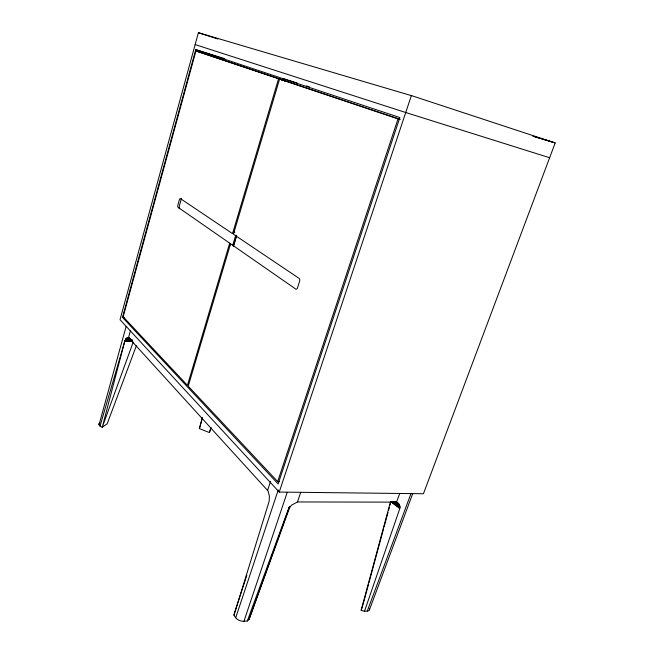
<?xml version="1.0" encoding="UTF-8"?>
<svg xmlns="http://www.w3.org/2000/svg" width="654" height="654" viewBox="0 0 654 654"><rect width="100%" height="100%" fill="white"/><g stroke="black" fill="none" stroke-linecap="round" stroke-linejoin="round"><path stroke-width="0.98" d="M390.569 501.454L361.147 610.272L364.491 611.302L399.52 509.384C401.082 506.033 398.376 501.569 394.558 501.912L396.553 502.141L399.692 493.615M278.244 489.944L235.71 617.744L233.969 615.283L234.385 613.174L246.828 575.365M211.054 427.741L209.427 432.572L199.388 428.615L202.274 417.824M363.64 602.252L368.415 584.66M368.938 582.706L383.514 528.947M384.045 526.993L388.018 512.335M388.55 510.382L389.343 507.447M389.874 505.493L390.675 502.558M411.709 95.729L198.391 32.7L120.025 319.7L279.225 492.07L423.432 493.745L555.197 142.924L411.374 95.574L279.225 492.07M195.75 49.622L399.847 117.573L278.138 483.944L122.494 317.386L195.75 49.622L224.788 58.688M282.937 80.074L195.914 50.971L123.165 316.773L187.445 385.345L229.693 243.174L178.092 207.318A1.823 0.801 -79.3 0 1 177.863 205.103L179.319 199.92A1.823 0.809 -79.1 0 1 180.52 198.669L232.538 233.633L234.835 232.056M126.116 326.452L99.056 424.748L100.013 426.097L102.245 427.266L107.174 423.8L136.351 345.786M130.391 330.891L128.544 337.554L268.132 491.031L269.415 496.329L269.162 501.234L233.969 615.283M199.388 428.615L202.495 417.832M100.013 426.097L124.939 340.693L126.304 338.371L128.151 337.529L132.116 340.137M232.538 233.633L278.579 78.725L195.914 50.971M232.587 245.708L235.71 235.236M282.087 80.417L282.675 78.464L296.851 82.927M233.682 245.087L236.593 235.326M233.478 246.321L236.609 235.832M284.629 81.268L285.218 79.314M209.427 432.572L210.899 427.708M361.147 610.272L363.379 603.233M267.707 490.026L270.503 481.548M279.585 481.63L277.672 481.597L398.049 118.824L399.978 119.42M235.693 617.752A6.327 3.54 20.3 0 0 243.942 621.259L287.204 492.405M243.95 621.275L247.318 620.998L288.447 509L291.496 505.199L297.48 501.953L300.685 492.511M247.318 620.998L249.06 619.444L289.648 506.384M249.06 619.444L289.853 506.981M133.203 342.132L102.245 427.266L124.751 341.298L132.574 341.184M364.491 611.302L367.278 611.073L410.916 493.762M369.469 609.765L412.649 493.827M288.872 508.199L289.64 506.466L288.447 509M297.48 501.953L396.553 502.141M124.939 340.693L132.59 341.118M122.494 317.386L124.513 317.64M125.159 340.129L131.683 340.938M393.43 501.912L397.24 502.517M125.404 339.614L131.74 340.824M393.307 502.01L397.861 502.942M392.531 501.945L398.409 503.425M125.682 339.148L131.585 340.669M534.972 136.8L552.548 142.09M532.716 136.155L539.558 138.215M541.512 138.803L555.197 142.924M392.416 502.01L398.875 503.956M278.579 78.725L399.986 119.339M306.546 85.944L309.456 86.851M549.63 157.745L405.725 112.513L195.145 44.586M125.977 338.731L131.658 340.562M198.391 32.7L217.79 38.987M398.049 118.824L279.593 79.06L233.421 234.23L299.14 278.4A2.289 1.283 -80.5 0 1 299.589 281.302L297.545 287.719A2.289 1.283 -80.8 0 1 295.731 289.06L230.576 243.787L188.221 386.171L277.672 481.597M392.31 502.068L399.267 504.536M126.304 338.371L131.74 340.472M399.569 505.15L391.468 501.822L399.782 505.804M126.999 337.84L131.912 340.342M399.888 507.913L391.345 501.994L399.905 506.482M127.375 337.668L131.781 340.17M391.419 501.978L399.946 507.185M127.759 337.562L131.895 340.145L127.955 337.546M128.151 337.529L132.01 340.129L128.347 337.546M391.337 502.051L399.749 508.64M229.693 243.174L230.625 244.948M369.371 608.522A5.886 2.902 24.3 0 1 367.295 611.089M99.073 424.748A4.692 1.897 13.7 0 1 99.89 422.999M181.55 198.334A5.469 2.436 -79.1 0 0 181.313 198.963L179.482 205.462A5.461 2.428 -79.3 0 0 179.253 208.855"/></g></svg>
